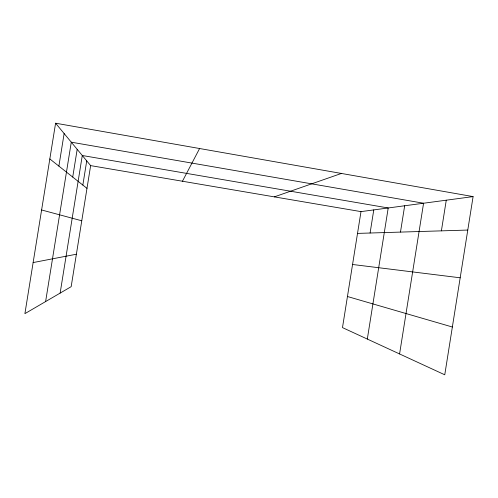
<?xml version="1.0" encoding="UTF-8"?>
<svg xmlns="http://www.w3.org/2000/svg" width="498" height="498" viewBox="0 0 498 498"><rect width="100%" height="100%" fill="white"/><g stroke="black" fill="none" stroke-linecap="round" stroke-linejoin="round"><path stroke-width="0.75" d="M400.473 232.099L404.669 205.767M399.577 353.947L423.58 203.234L71.282 142.185L45.611 301.57M441.39 230.86L446.27 200.196M473.1 196.598L444.758 374.795L342.487 327.609L360.994 211.619L473.1 196.598L55.589 123.205L24.9 313.647L71.164 286.674L90.642 165.616L55.589 123.205M58.882 166.12L64.13 133.539M72.72 177.064L77.184 149.332M60.134 293.104L82.288 155.501L388.216 207.971L367.312 339.063M82.842 185.069L86.733 160.879M370.089 233.02L373.774 209.907M182.449 181.235L199.598 148.522M274.33 196.872L341.41 173.447M33.129 262.571L76.387 254.217M357.52 233.4L467.778 230.057M352.559 264.482L460.183 277.797M90.642 165.616L360.994 211.619M41.608 209.975L81.765 220.782M347.448 296.509L452.358 327.012M49.825 158.955L86.988 188.35"/></g></svg>
